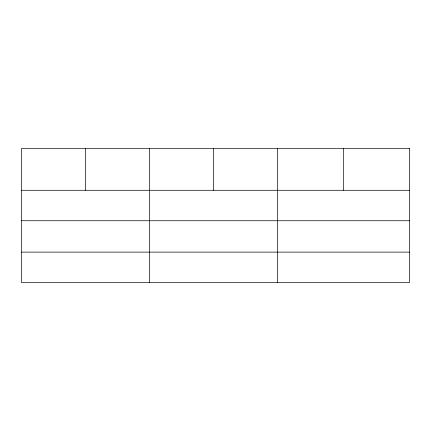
<?xml version="1.0" encoding="UTF-8"?>
<svg xmlns="http://www.w3.org/2000/svg" width="431" height="431" viewBox="0 0 431 431"><rect width="100%" height="100%" fill="white"/><g stroke="black" fill="none" stroke-linecap="round" stroke-linejoin="round"><path stroke-width="0.65" d="M21.55 190.281L409.45 190.281M21.55 220.742L409.45 220.742M21.55 252.124L409.45 252.124M343.507 148.415L343.507 190.281M277.564 148.415L277.564 282.585M213.56 148.415L213.56 190.281M149.557 148.415L149.557 282.585M85.553 148.415L85.553 190.281M409.45 148.415L21.55 148.415L21.55 282.585L409.45 282.585L409.45 148.415"/></g></svg>
